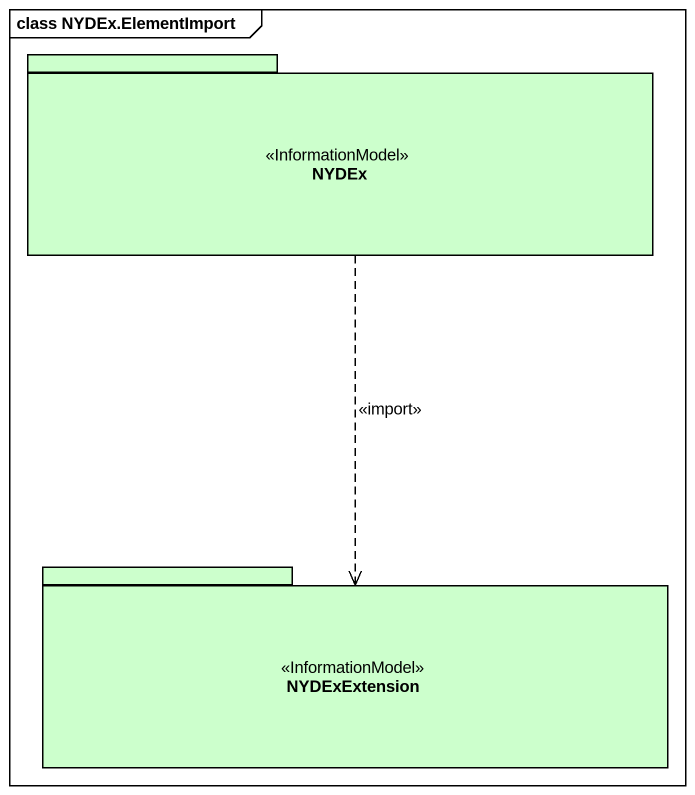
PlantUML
@startuml
mainframe class NYDEx.ElementImport
package NYDEx <<InformationModel>> #CCFFCC {
}
package NYDExExtension <<InformationModel>> #CCFFCC {
}
NYDEx ..> NYDExExtension : <<import>>
@enduml
